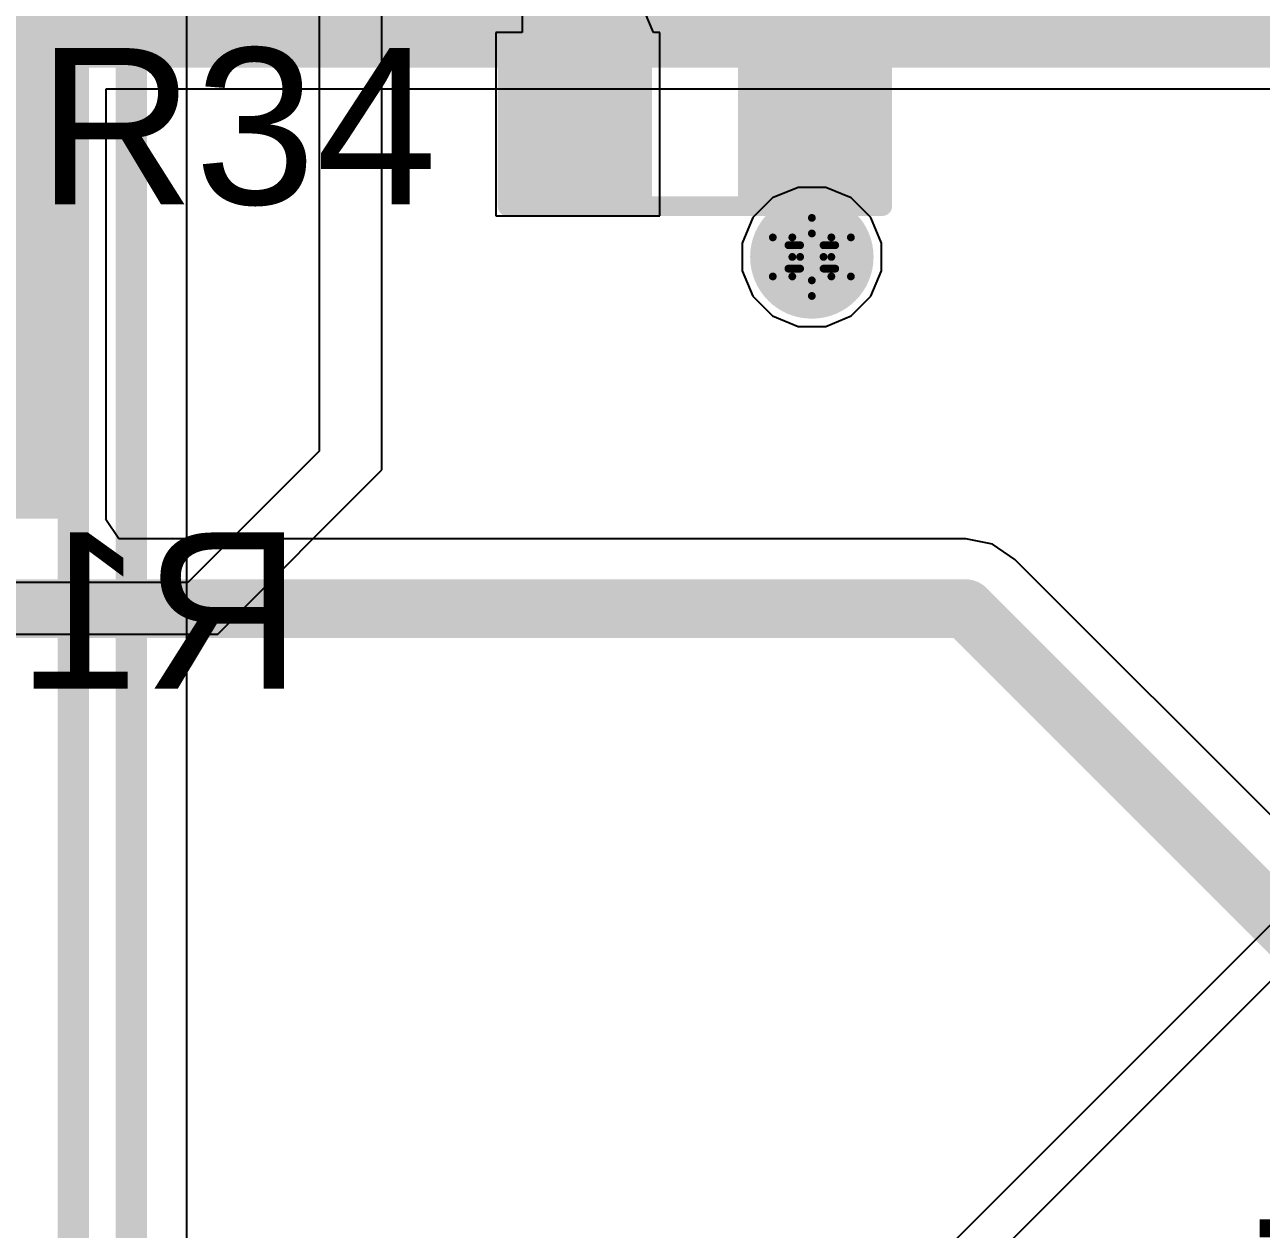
# Model space of a CAD drawing. Header units: inches. Extents: x -2.7 to 10.9, y -2.9 to 7.4.
# Drawn here: x 1.3515 to 1.6683, y -1.9284 to -1.62 of the extents above; entities that cross this region are included whole.
import ezdxf

# ---------------------------------------------------------------- set-up
doc = ezdxf.new("R2010")
doc.units = ezdxf.units.IN
doc.header["$MEASUREMENT"] = 0
for name, color, linetype in [('Board Outline', 216, 'Continuous'), ('Bottom Layer', 5, 'Continuous'), ('Bottom Overlay', 54, 'Continuous'), ('Bottom Solder', 6, 'Continuous'), ('Drill Drawing', 1, 'Continuous'), ('Layer 2', 16, 'Continuous'), ('Layer 3', 76, 'Continuous'), ('Top Layer', 1, 'Continuous'), ('Top Overlay', 2, 'Continuous'), ('Top Paste', 8, 'Continuous'), ('Top Solder', 216, 'Continuous'), ('Via Holes', 16, 'Continuous')]:
    doc.layers.add(name, color=color, linetype=linetype)
doc.styles.add('Arial', font='', dxfattribs={"height": 0.2})
doc.styles.get('Arial').set_extended_font_data('Arial')

# ---------------------------------------------------------------- blocks, each defined once
blk = doc.blocks.new('R___0603_56')
at = {"layer": 'Top Layer'}
for points in [[(-0.015, 0.0175), (-0.015, -0.0175), (-0.045, -0.0175), (-0.045, 0.0175)], [(0.045, 0.0175), (0.045, -0.0175), (0.015, -0.0175), (0.015, 0.0175)]]:
    blk.add_hatch(color=1, dxfattribs=at).paths.add_polyline_path(points)
at = {"layer": 'Top Paste'}
for points in [[(-0.015, 0.0175), (-0.015, -0.0175), (-0.045, -0.0175), (-0.045, 0.0175)], [(0.045, 0.0175), (0.045, -0.0175), (0.015, -0.0175), (0.015, 0.0175)]]:
    blk.add_hatch(color=8, dxfattribs=at).paths.add_polyline_path(points)
at = {"layer": 'Top Solder'}
for points in [[(-0.011, 0.0215), (-0.011, -0.0215), (-0.049, -0.0215), (-0.049, 0.0215)], [(0.049, 0.0215), (0.049, -0.0215), (0.011, -0.0215), (0.011, 0.0215)]]:
    blk.add_hatch(color=216, dxfattribs=at).paths.add_polyline_path(points)
at = {"layer": 'Top Overlay'}
for points in [[(-0.048, -0.021, 0.005, 0.005, 0), (-0.048, 0.021, 0.005, 0.005, 0)], [(-0.048, 0.021, 0.005, 0.005, 0), (0.048, 0.021, 0.005, 0.005, 0)], [(0.048, -0.021, 0.005, 0.005, 0), (0.048, 0.021, 0.005, 0.005, 0)], [(-0.048, -0.021, 0.005, 0.005, 0), (0.048, -0.021, 0.005, 0.005, 0)]]:
    blk.add_lwpolyline(points, format="xyseb", dxfattribs=at)
for points in [[(-0.04925, 0.021, 0.0025, 0.0025, 1), (-0.04675, 0.021, 0.0025, 0.0025, 1)], [(-0.04925, 0.021, 0.0025, 0.0025, 1), (-0.04675, 0.021, 0.0025, 0.0025, 1)], [(0.04675, 0.021, 0.0025, 0.0025, 1), (0.04925, 0.021, 0.0025, 0.0025, 1)], [(0.04675, 0.021, 0.0025, 0.0025, 1), (0.04925, 0.021, 0.0025, 0.0025, 1)], [(-0.04925, -0.021, 0.0025, 0.0025, 1), (-0.04675, -0.021, 0.0025, 0.0025, 1)], [(-0.04925, -0.021, 0.0025, 0.0025, 1), (-0.04675, -0.021, 0.0025, 0.0025, 1)], [(0.04675, -0.021, 0.0025, 0.0025, 1), (0.04925, -0.021, 0.0025, 0.0025, 1)], [(0.04675, -0.021, 0.0025, 0.0025, 1), (0.04925, -0.021, 0.0025, 0.0025, 1)]]:
    blk.add_lwpolyline(points, format="xyseb", close=True, dxfattribs=at)

msp = doc.modelspace()

# ---------------------------------------------------------------- hatches: boundary and pattern name
at = {"layer": 'Bottom Layer'}
for points in [[(1.34, -1.7464752), (1.367, -1.7464752), (1.367, -1.576), (1.34, -1.576)], [(1.34, -1.604), (1.34, -1.631), (1.816, -1.631), (1.816, -1.604)], [(1.242811, -1.7464752), (1.367, -1.7464752), (1.367, -1.7220024), (1.242811, -1.7220024)]]:
    msp.add_hatch(color=5, dxfattribs=at).paths.add_polyline_path(points)
h = msp.add_hatch(color=5, dxfattribs=at)
edge = h.paths.add_edge_path()
edge.add_arc((1.5531497, -1.6794646), 0.011811, 0, 360)
at = {"layer": 'Bottom Solder'}
h = msp.add_hatch(color=6, dxfattribs=at)
edge = h.paths.add_edge_path()
edge.add_arc((1.5531497, -1.6794646), 0.015811, 0, 360)
at = {"layer": 'Layer 2'}
h = msp.add_hatch(color=16, dxfattribs=at)
edge = h.paths.add_edge_path()
edge.add_arc((1.5531497, -1.6794646), 0.011811, 0, 360)
at = {"layer": 'Layer 3'}
h = msp.add_hatch(color=76, dxfattribs=at)
edge = h.paths.add_edge_path()
edge.add_arc((1.5531497, -1.6794646), 0.011811, 0, 360)
at = {"layer": 'Top Layer'}
h = msp.add_hatch(color=1, dxfattribs=at)
edge = h.paths.add_edge_path()
edge.add_arc((1.5531497, -1.6794646), 0.011811, 0, 360)
at = {"layer": 'Top Solder'}
h = msp.add_hatch(color=216, dxfattribs=at)
edge = h.paths.add_edge_path()
edge.add_arc((1.5531497, -1.6794646), 0.015811, 0, 360)
at = {"layer": 'Via Holes'}
h = msp.add_hatch(color=7, dxfattribs=at)
edge = h.paths.add_edge_path()
edge.add_arc((1.5531497, -1.6794646), 0.0059055, 0, 360)

# ---------------------------------------------------------------- linework, layer by layer
at = {"layer": 'Board Outline'}
msp.add_lwpolyline([(2.8441163, -0.2412485, 0.005, 0.005, -0.7418930096679136), (-2.4996913, -1.3779516, 0.005, 0.005, 0)], format="xyseb", dxfattribs=at)
at = {"layer": 'Bottom Layer'}
for p, q in [((1.372412, -1.7220023), (1.372412, -1.636412)), ((1.372412, -1.636412), (1.8329999, -1.636412)), ((1.372412, -1.7464752), (1.372412, -1.7220023)), ((1.3723366, -1.7466571), (1.372412, -1.7464752)), ((1.3756776, -1.7516572), (1.3723366, -1.7466571)), ((1.5925579, -1.7516572), (1.3756776, -1.7516572)), ((1.5993861, -1.7530154), (1.5925579, -1.7516572)), ((1.6051747, -1.7568832), (1.5993861, -1.7530154)), ((1.7121748, -1.8638833), (1.6051747, -1.7568832))]:
    msp.add_line(p, q, dxfattribs=at)
for points in [[(1.293, -1.7695, 0.015, 0.015, 0), (1.5925579, -1.7695, 0.015, 0.015, 0)], [(1.5925579, -1.7695, 0.015, 0.015, 0), (1.699558, -1.8765001, 0.015, 0.015, 0)]]:
    msp.add_lwpolyline(points, format="xyseb", dxfattribs=at)
msp.add_lwpolyline([(1.5888079, -1.7695, 0.0075, 0.0075, 1), (1.5963079, -1.7695, 0.0075, 0.0075, 1)], format="xyseb", close=True, dxfattribs=at)
msp.add_lwpolyline([(1.5888079, -1.7695, 0.0075, 0.0075, 1), (1.5963079, -1.7695, 0.0075, 0.0075, 1)], format="xyseb", close=True, dxfattribs=at)
at = {"layer": 'Drill Drawing'}
for points in [[(1.5481497, -1.6744646, 0.002, 0.002, 0), (1.5531497, -1.6694646, 0.002, 0.002, 0)], [(1.5531497, -1.6694646, 0.002, 0.002, 0), (1.5581497, -1.6744646, 0.002, 0.002, 0)], [(1.5431497, -1.6744646, 0.002, 0.002, 0), (1.5481497, -1.6794646, 0.002, 0.002, 0)], [(1.5431497, -1.6744646, 0.002, 0.002, 0), (1.5481497, -1.6744646, 0.002, 0.002, 0)], [(1.5501497, -1.6764646, 0.002, 0.002, 0), (1.5531497, -1.6734646, 0.002, 0.002, 0)], [(1.5531497, -1.6734646, 0.002, 0.002, 0), (1.5561497, -1.6764646, 0.002, 0.002, 0)], [(1.5581497, -1.6744646, 0.002, 0.002, 0), (1.5631497, -1.6744646, 0.002, 0.002, 0)], [(1.5581497, -1.6794646, 0.002, 0.002, 0), (1.5631497, -1.6744646, 0.002, 0.002, 0)], [(1.5431497, -1.6844646, 0.002, 0.002, 0), (1.5481497, -1.6794646, 0.002, 0.002, 0)], [(1.5471497, -1.6764646, 0.002, 0.002, 0), (1.5501497, -1.6794646, 0.002, 0.002, 0)], [(1.5471497, -1.6764646, 0.002, 0.002, 0), (1.5501497, -1.6764646, 0.002, 0.002, 0)], [(1.5471497, -1.6824646, 0.002, 0.002, 0), (1.5501497, -1.6794646, 0.002, 0.002, 0)], [(1.5561497, -1.6764646, 0.002, 0.002, 0), (1.5591497, -1.6764646, 0.002, 0.002, 0)], [(1.5561497, -1.6794646, 0.002, 0.002, 0), (1.5591497, -1.6764646, 0.002, 0.002, 0)], [(1.5561497, -1.6794646, 0.002, 0.002, 0), (1.5591497, -1.6824646, 0.002, 0.002, 0)], [(1.5581497, -1.6794646, 0.002, 0.002, 0), (1.5631497, -1.6844646, 0.002, 0.002, 0)], [(1.5471497, -1.6824646, 0.002, 0.002, 0), (1.5501497, -1.6824646, 0.002, 0.002, 0)], [(1.5501497, -1.6824646, 0.002, 0.002, 0), (1.5531497, -1.6854646, 0.002, 0.002, 0)], [(1.5531497, -1.6854646, 0.002, 0.002, 0), (1.5561497, -1.6824646, 0.002, 0.002, 0)], [(1.5561497, -1.6824646, 0.002, 0.002, 0), (1.5591497, -1.6824646, 0.002, 0.002, 0)], [(1.5431497, -1.6844646, 0.002, 0.002, 0), (1.5481497, -1.6844646, 0.002, 0.002, 0)], [(1.5481497, -1.6844646, 0.002, 0.002, 0), (1.5531497, -1.6894646, 0.002, 0.002, 0)], [(1.5531497, -1.6894646, 0.002, 0.002, 0), (1.5581497, -1.6844646, 0.002, 0.002, 0)], [(1.5581497, -1.6844646, 0.002, 0.002, 0), (1.5631497, -1.6844646, 0.002, 0.002, 0)]]:
    msp.add_lwpolyline(points, format="xyseb", dxfattribs=at)
for points in [[(1.5526497, -1.6694646, 0.001, 0.001, 1), (1.5536497, -1.6694646, 0.001, 0.001, 1)], [(1.5526497, -1.6694646, 0.001, 0.001, 1), (1.5536497, -1.6694646, 0.001, 0.001, 1)], [(1.5426497, -1.6744646, 0.001, 0.001, 1), (1.5436497, -1.6744646, 0.001, 0.001, 1)], [(1.5426497, -1.6744646, 0.001, 0.001, 1), (1.5436497, -1.6744646, 0.001, 0.001, 1)], [(1.5476497, -1.6744646, 0.001, 0.001, 1), (1.5486497, -1.6744646, 0.001, 0.001, 1)], [(1.5476497, -1.6744646, 0.001, 0.001, 1), (1.5486497, -1.6744646, 0.001, 0.001, 1)], [(1.5526497, -1.6734646, 0.001, 0.001, 1), (1.5536497, -1.6734646, 0.001, 0.001, 1)], [(1.5526497, -1.6734646, 0.001, 0.001, 1), (1.5536497, -1.6734646, 0.001, 0.001, 1)], [(1.5576497, -1.6744646, 0.001, 0.001, 1), (1.5586497, -1.6744646, 0.001, 0.001, 1)], [(1.5576497, -1.6744646, 0.001, 0.001, 1), (1.5586497, -1.6744646, 0.001, 0.001, 1)], [(1.5626497, -1.6744646, 0.001, 0.001, 1), (1.5636497, -1.6744646, 0.001, 0.001, 1)], [(1.5626497, -1.6744646, 0.001, 0.001, 1), (1.5636497, -1.6744646, 0.001, 0.001, 1)], [(1.5466497, -1.6764646, 0.001, 0.001, 1), (1.5476497, -1.6764646, 0.001, 0.001, 1)], [(1.5466497, -1.6764646, 0.001, 0.001, 1), (1.5476497, -1.6764646, 0.001, 0.001, 1)], [(1.5476497, -1.6794646, 0.001, 0.001, 1), (1.5486497, -1.6794646, 0.001, 0.001, 1)], [(1.5476497, -1.6794646, 0.001, 0.001, 1), (1.5486497, -1.6794646, 0.001, 0.001, 1)], [(1.5496497, -1.6764646, 0.001, 0.001, 1), (1.5506497, -1.6764646, 0.001, 0.001, 1)], [(1.5496497, -1.6764646, 0.001, 0.001, 1), (1.5506497, -1.6764646, 0.001, 0.001, 1)], [(1.5496497, -1.6794646, 0.001, 0.001, 1), (1.5506497, -1.6794646, 0.001, 0.001, 1)], [(1.5496497, -1.6794646, 0.001, 0.001, 1), (1.5506497, -1.6794646, 0.001, 0.001, 1)], [(1.5556497, -1.6764646, 0.001, 0.001, 1), (1.5566497, -1.6764646, 0.001, 0.001, 1)], [(1.5556497, -1.6764646, 0.001, 0.001, 1), (1.5566497, -1.6764646, 0.001, 0.001, 1)], [(1.5556497, -1.6794646, 0.001, 0.001, 1), (1.5566497, -1.6794646, 0.001, 0.001, 1)], [(1.5556497, -1.6794646, 0.001, 0.001, 1), (1.5566497, -1.6794646, 0.001, 0.001, 1)], [(1.5576497, -1.6794646, 0.001, 0.001, 1), (1.5586497, -1.6794646, 0.001, 0.001, 1)], [(1.5576497, -1.6794646, 0.001, 0.001, 1), (1.5586497, -1.6794646, 0.001, 0.001, 1)], [(1.5586497, -1.6764646, 0.001, 0.001, 1), (1.5596497, -1.6764646, 0.001, 0.001, 1)], [(1.5586497, -1.6764646, 0.001, 0.001, 1), (1.5596497, -1.6764646, 0.001, 0.001, 1)], [(1.5466497, -1.6824646, 0.001, 0.001, 1), (1.5476497, -1.6824646, 0.001, 0.001, 1)], [(1.5466497, -1.6824646, 0.001, 0.001, 1), (1.5476497, -1.6824646, 0.001, 0.001, 1)], [(1.5496497, -1.6824646, 0.001, 0.001, 1), (1.5506497, -1.6824646, 0.001, 0.001, 1)], [(1.5496497, -1.6824646, 0.001, 0.001, 1), (1.5506497, -1.6824646, 0.001, 0.001, 1)], [(1.5556497, -1.6824646, 0.001, 0.001, 1), (1.5566497, -1.6824646, 0.001, 0.001, 1)], [(1.5556497, -1.6824646, 0.001, 0.001, 1), (1.5566497, -1.6824646, 0.001, 0.001, 1)], [(1.5586497, -1.6824646, 0.001, 0.001, 1), (1.5596497, -1.6824646, 0.001, 0.001, 1)], [(1.5586497, -1.6824646, 0.001, 0.001, 1), (1.5596497, -1.6824646, 0.001, 0.001, 1)], [(1.5426497, -1.6844646, 0.001, 0.001, 1), (1.5436497, -1.6844646, 0.001, 0.001, 1)], [(1.5426497, -1.6844646, 0.001, 0.001, 1), (1.5436497, -1.6844646, 0.001, 0.001, 1)], [(1.5476497, -1.6844646, 0.001, 0.001, 1), (1.5486497, -1.6844646, 0.001, 0.001, 1)], [(1.5476497, -1.6844646, 0.001, 0.001, 1), (1.5486497, -1.6844646, 0.001, 0.001, 1)], [(1.5526497, -1.6854646, 0.001, 0.001, 1), (1.5536497, -1.6854646, 0.001, 0.001, 1)], [(1.5526497, -1.6854646, 0.001, 0.001, 1), (1.5536497, -1.6854646, 0.001, 0.001, 1)], [(1.5576497, -1.6844646, 0.001, 0.001, 1), (1.5586497, -1.6844646, 0.001, 0.001, 1)], [(1.5576497, -1.6844646, 0.001, 0.001, 1), (1.5586497, -1.6844646, 0.001, 0.001, 1)], [(1.5626497, -1.6844646, 0.001, 0.001, 1), (1.5636497, -1.6844646, 0.001, 0.001, 1)], [(1.5626497, -1.6844646, 0.001, 0.001, 1), (1.5636497, -1.6844646, 0.001, 0.001, 1)], [(1.5526497, -1.6894646, 0.001, 0.001, 1), (1.5536497, -1.6894646, 0.001, 0.001, 1)], [(1.5526497, -1.6894646, 0.001, 0.001, 1), (1.5536497, -1.6894646, 0.001, 0.001, 1)]]:
    msp.add_lwpolyline(points, format="xyseb", close=True, dxfattribs=at)
at = {"layer": 'Layer 3'}
for p, q in [((1.443, -1.734), (1.4429999, -1.555359)), ((1.427, -1.561), (1.427, -1.7291626)), ((1.5496069, -1.6616536), (1.5430606, -1.6643652)), ((1.5566925, -1.6616536), (1.5496069, -1.6616536)), ((1.5632388, -1.6643652), (1.5566925, -1.6616536)), ((1.5430606, -1.6643652), (1.5380503, -1.6693755)), ((1.5682491, -1.6693755), (1.5632388, -1.6643652)), ((1.5380503, -1.6693755), (1.5353387, -1.6759218)), ((1.5709607, -1.6759218), (1.5682491, -1.6693755)), ((1.5353387, -1.6759218), (1.5353387, -1.6830074)), ((1.5709607, -1.6830074), (1.5709607, -1.6759218)), ((1.5353387, -1.6830074), (1.5380503, -1.6895537)), ((1.5682491, -1.6895537), (1.5709607, -1.6830074)), ((1.5380503, -1.6895537), (1.5430606, -1.694564)), ((1.5632388, -1.694564), (1.5682491, -1.6895537)), ((1.5430606, -1.694564), (1.5496069, -1.6972756)), ((1.5496069, -1.6972756), (1.5566925, -1.6972756)), ((1.5566925, -1.6972756), (1.5632388, -1.694564)), ((1.802, -1.7190001), (1.4869999, -2.034)), ((1.427, -1.7291626), (1.3933215, -1.7628411)), ((1.4942095, -2.0412096), (1.8092096, -1.7262097)), ((1.401, -1.776), (1.443, -1.734)), ((1.3933215, -1.7628411), (1.247, -1.7628411)), ((1.163, -1.776), (1.401, -1.776))]:
    msp.add_line(p, q, dxfattribs=at)
at = {"layer": 'Top Layer'}
for p, q in [((1.3931039, -1.9439169), (1.3931039, -1.5117129)), ((1.4789305, -1.6140793), (1.4789305, -1.6219774)), ((1.5125643, -1.6219774), (1.5104932, -1.6169774)), ((1.4789305, -1.6219774), (1.4722048, -1.6219774)), ((1.4722048, -1.6219774), (1.4722048, -1.6689774)), ((1.5142048, -1.6219774), (1.5125643, -1.6219774)), ((1.5142048, -1.6689774), (1.5142048, -1.6219774)), ((1.4722048, -1.6689774), (1.5142048, -1.6689774))]:
    msp.add_line(p, q, dxfattribs=at)
for points in [[(1.364, -1.9499868, 0.008, 0.008, 0), (1.364, 0.3693284, 0.008, 0.008, 0)], [(1.3788296, -1.9498296, 0.008, 0.008, 0), (1.3788296, 0.3621876, 0.008, 0.008, 0)], [(1.5532048, -1.6454774, 0.012, 0.012, 0), (1.5532048, -1.6014331, 0.012, 0.012, 0)], [(1.4932048, -1.6454774, 0.008, 0.008, 0), (1.4932048, -1.6140788, 0.008, 0.008, 0)], [(1.5531772, -1.645505, 0.012, 0.012, 0), (1.5532048, -1.6454774, 0.012, 0.012, 0)], [(1.5531772, -1.6794371, 0.012, 0.012, 0), (1.5531772, -1.645505, 0.012, 0.012, 0)], [(1.5531497, -1.6794646, 0.012, 0.012, 0), (1.5531772, -1.6794371, 0.012, 0.012, 0)]]:
    msp.add_lwpolyline(points, format="xyseb", dxfattribs=at)
for points in [[(1.5501772, -1.645505, 0.006, 0.006, 1), (1.5561772, -1.645505, 0.006, 0.006, 1)], [(1.5501772, -1.645505, 0.006, 0.006, 1), (1.5561772, -1.645505, 0.006, 0.006, 1)], [(1.5502048, -1.6454774, 0.006, 0.006, 1), (1.5562048, -1.6454774, 0.006, 0.006, 1)], [(1.5502048, -1.6454774, 0.006, 0.006, 1), (1.5562048, -1.6454774, 0.006, 0.006, 1)], [(1.4912048, -1.6454774, 0.004, 0.004, 1), (1.4952048, -1.6454774, 0.004, 0.004, 1)], [(1.5501497, -1.6794646, 0.006, 0.006, 1), (1.5561497, -1.6794646, 0.006, 0.006, 1)], [(1.5501772, -1.6794371, 0.006, 0.006, 1), (1.5561772, -1.6794371, 0.006, 0.006, 1)], [(1.5501772, -1.6794371, 0.006, 0.006, 1), (1.5561772, -1.6794371, 0.006, 0.006, 1)]]:
    msp.add_lwpolyline(points, format="xyseb", close=True, dxfattribs=at)

# ---------------------------------------------------------------- block references
msp.add_blockref('R___0603_56', (1.5232048, -1.6454774))

# ---------------------------------------------------------------- texts
at = {"layer": 'Bottom Overlay', "style": 'Arial', "text_generation_flag": 2}
msp.add_text('R13', height=0.04, dxfattribs=at).set_placement((1.4225162, -1.7899939))
msp.add_text('R44', height=0.04, rotation=270, dxfattribs=at).set_placement((1.6678412, -2.0212667))
at = {"layer": 'Top Overlay', "style": 'Arial'}
msp.add_text('R34', height=0.04, dxfattribs=at).set_placement((1.3546839, -1.6659935))

doc.saveas('drawing.dxf')
